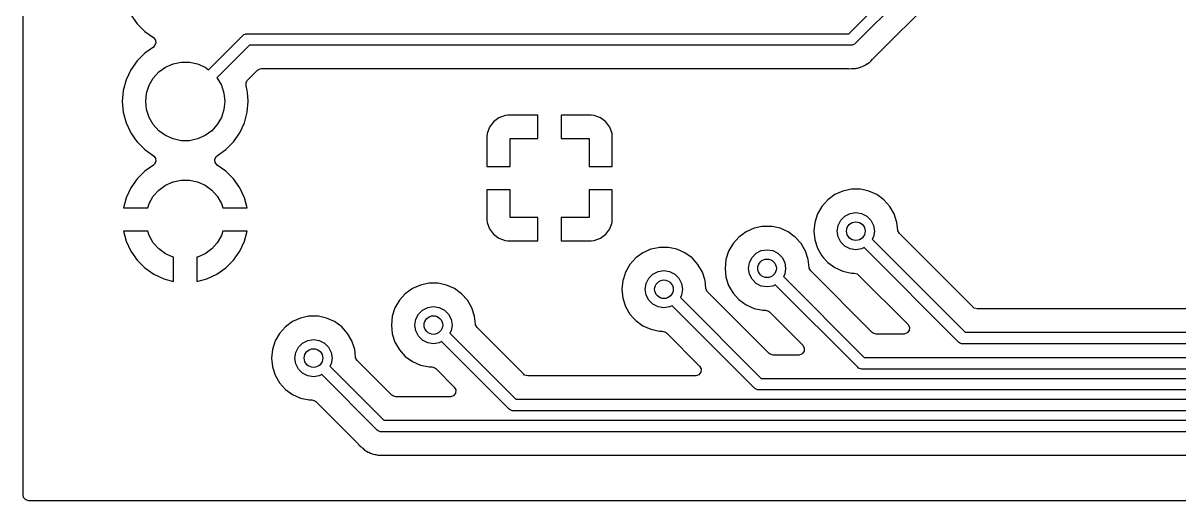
# Model space of a CAD drawing. Extents: x 3.21 to 9.09, y -3.7 to -1.61.
# Drawn here: x 3.209 to 4.188, y -2.76 to -2.356 of the extents above; entities that cross this region are included whole.
import ezdxf

# ---------------------------------------------------------------- set-up
doc = ezdxf.new("R2010")
doc.units = 0
doc.header["$MEASUREMENT"] = 0
doc.layers.add('BLACK', color=7, linetype='CONTINUOUS')

msp = doc.modelspace()

# ---------------------------------------------------------------- linework, layer by layer
at = {"layer": 'BLACK', "linetype": 'CONTINUOUS'}
for p, q in [((3.20868, -2.42205), (3.20868, -1.75315)), ((3.9082, -2.36476), (4.05413, -2.21883)), ((4.06253, -2.22435), (3.91372, -2.37316)), ((3.92863, -2.38611), (4.07416, -2.24058)), ((3.29984, -2.34873), (3.30518, -2.35635)), ((3.30518, -2.35635), (3.30518, -2.35635)), ((3.30518, -2.35635), (3.31176, -2.36293)), ((3.31176, -2.36293), (3.31176, -2.36293)), ((3.31176, -2.36293), (3.31906, -2.36805)), ((3.31906, -2.36805), (3.32078, -2.3702)), ((3.36586, -2.39529), (3.39495, -2.36621)), ((3.39495, -2.36621), (3.39569, -2.36559)), ((3.39569, -2.36559), (3.39695, -2.36507)), ((3.39569, -2.36559), (3.39569, -2.36559)), ((3.39695, -2.36507), (3.39747, -2.36486)), ((3.39747, -2.36486), (3.39843, -2.36476)), ((3.39747, -2.36486), (3.39747, -2.36486)), ((3.39843, -2.36476), (3.9082, -2.36476)), ((3.31906, -2.37605), (3.31176, -2.38116)), ((3.31982, -2.37539), (3.31906, -2.37605)), ((3.32106, -2.37293), (3.31982, -2.37539)), ((3.32078, -2.3702), (3.32106, -2.37293)), ((3.40046, -2.37461), (3.37293, -2.40214)), ((3.91024, -2.37461), (3.40046, -2.37461)), ((3.9112, -2.37451), (3.91024, -2.37461)), ((3.91172, -2.3743), (3.9112, -2.37451)), ((3.9112, -2.37451), (3.9112, -2.37451)), ((3.91297, -2.37378), (3.91172, -2.3743)), ((3.91372, -2.37316), (3.91297, -2.37378)), ((3.91297, -2.37378), (3.91297, -2.37378)), ((3.30518, -2.38774), (3.29984, -2.39536)), ((3.31176, -2.38116), (3.30518, -2.38774)), ((3.33572, -2.39022), (3.34257, -2.38877)), ((3.34257, -2.38877), (3.34956, -2.38877)), ((3.34956, -2.38877), (3.3564, -2.39022)), ((3.92545, -2.3893), (3.92601, -2.38874)), ((3.92601, -2.38874), (3.92659, -2.38824)), ((3.92659, -2.38824), (3.92723, -2.38778)), ((3.92723, -2.38778), (3.92832, -2.38645)), ((3.92832, -2.38645), (3.92863, -2.38611)), ((3.29984, -2.39536), (3.29591, -2.40379)), ((3.29984, -2.39536), (3.29984, -2.39536)), ((3.31899, -2.40238), (3.32367, -2.39718)), ((3.32367, -2.39718), (3.32933, -2.39307)), ((3.32933, -2.39307), (3.33572, -2.39022)), ((3.3564, -2.39022), (3.3628, -2.39307)), ((3.3628, -2.39307), (3.36586, -2.39529)), ((3.39883, -2.40411), (3.4072, -2.39574)), ((3.4072, -2.39574), (3.40961, -2.39442)), ((3.40961, -2.39442), (3.41065, -2.39431)), ((3.41065, -2.39431), (3.90698, -2.39431)), ((3.90698, -2.39431), (3.90759, -2.39438)), ((3.90759, -2.39438), (3.90759, -2.39437)), ((3.90759, -2.39437), (3.9079, -2.3944)), ((3.9079, -2.3944), (3.91055, -2.39431)), ((3.9079, -2.3944), (3.9079, -2.3944)), ((3.91055, -2.39431), (3.9107, -2.39431)), ((3.9107, -2.39431), (3.91179, -2.39431)), ((3.91179, -2.39431), (3.91194, -2.39429)), ((3.91179, -2.39431), (3.91179, -2.39431)), ((3.91194, -2.39429), (3.9124, -2.39426)), ((3.9124, -2.39426), (3.91412, -2.3942)), ((3.91412, -2.3942), (3.91488, -2.39398)), ((3.91488, -2.39398), (3.91563, -2.39383)), ((3.91563, -2.39383), (3.91641, -2.39373)), ((3.91641, -2.39373), (3.91801, -2.39309)), ((3.91801, -2.39309), (3.91844, -2.39295)), ((3.91844, -2.39295), (3.92009, -2.39247)), ((3.92009, -2.39247), (3.92077, -2.39206)), ((3.92077, -2.39206), (3.92146, -2.39173)), ((3.92146, -2.39173), (3.92219, -2.39144)), ((3.92219, -2.39144), (3.92359, -2.39043)), ((3.92219, -2.39144), (3.92219, -2.39144)), ((3.92219, -2.39144), (3.92219, -2.39144)), ((3.92359, -2.39043), (3.92397, -2.39017)), ((3.92397, -2.39017), (3.92545, -2.3893)), ((3.29591, -2.40379), (3.2935, -2.41278)), ((3.29591, -2.40379), (3.29591, -2.40379)), ((3.31333, -2.41509), (3.31549, -2.40844)), ((3.31549, -2.40844), (3.31899, -2.40238)), ((3.37293, -2.40214), (3.37314, -2.40238)), ((3.37314, -2.40238), (3.37663, -2.40844)), ((3.37663, -2.40844), (3.3788, -2.41509)), ((3.39756, -2.40882), (3.39763, -2.40607)), ((3.39763, -2.40607), (3.39883, -2.40411)), ((3.2935, -2.41278), (3.29269, -2.42205)), ((3.2935, -2.41278), (3.2935, -2.41278)), ((3.3126, -2.42205), (3.31333, -2.41509)), ((3.3788, -2.41509), (3.37953, -2.42205)), ((3.39862, -2.41278), (3.39756, -2.40882)), ((3.39878, -2.4145), (3.39862, -2.41278)), ((3.3994, -2.4217), (3.39878, -2.4145)), ((3.20868, -2.63937), (3.20868, -2.42205)), ((3.29269, -2.42205), (3.29269, -2.42205)), ((3.29269, -2.42205), (3.2935, -2.43132)), ((3.31333, -2.429), (3.3126, -2.42205)), ((3.37953, -2.42205), (3.3788, -2.429)), ((3.39862, -2.43132), (3.39944, -2.42205)), ((3.39944, -2.42205), (3.3994, -2.4217)), ((3.2935, -2.43132), (3.2935, -2.43132)), ((3.2935, -2.43132), (3.29591, -2.4403)), ((3.31549, -2.43566), (3.31333, -2.429)), ((3.31899, -2.44172), (3.31549, -2.43566)), ((3.37663, -2.43566), (3.37314, -2.44172)), ((3.3788, -2.429), (3.37663, -2.43566)), ((3.39622, -2.4403), (3.39862, -2.43132)), ((3.61173, -2.43609), (3.6072, -2.43948)), ((3.61703, -2.43411), (3.61173, -2.43609)), ((3.61173, -2.43609), (3.61173, -2.43609)), ((3.61938, -2.43386), (3.61703, -2.43411)), ((3.61703, -2.43411), (3.61703, -2.43411)), ((3.64488, -2.43386), (3.61938, -2.43386)), ((3.64488, -2.45354), (3.64488, -2.43386)), ((3.69007, -2.43386), (3.66457, -2.43386)), ((3.66457, -2.43386), (3.66457, -2.45354)), ((3.69242, -2.43411), (3.69007, -2.43386)), ((3.69772, -2.43609), (3.69242, -2.43411)), ((3.69242, -2.43411), (3.69242, -2.43411)), ((3.70225, -2.43948), (3.69772, -2.43609)), ((3.69772, -2.43609), (3.69772, -2.43609)), ((3.29591, -2.4403), (3.29591, -2.4403)), ((3.29591, -2.4403), (3.29591, -2.4403)), ((3.29591, -2.4403), (3.29954, -2.44809)), ((3.32367, -2.44692), (3.31899, -2.44172)), ((3.32933, -2.45103), (3.32367, -2.44692)), ((3.36846, -2.44692), (3.3628, -2.45103)), ((3.37314, -2.44172), (3.36846, -2.44692)), ((3.39228, -2.44873), (3.39622, -2.4403)), ((3.6038, -2.44401), (3.60183, -2.44932)), ((3.60381, -2.44401), (3.6038, -2.44401)), ((3.6072, -2.43948), (3.60381, -2.44401)), ((3.6072, -2.43948), (3.6072, -2.43948)), ((3.70564, -2.44401), (3.70225, -2.43948)), ((3.70225, -2.43948), (3.70225, -2.43948)), ((3.70762, -2.44932), (3.70564, -2.44401)), ((3.70564, -2.44401), (3.70564, -2.44401)), ((3.29954, -2.44809), (3.29984, -2.44873)), ((3.29984, -2.44873), (3.29984, -2.44873)), ((3.29984, -2.44873), (3.304, -2.45467)), ((3.304, -2.45467), (3.30518, -2.45635)), ((3.30518, -2.45635), (3.31176, -2.46293)), ((3.33572, -2.45387), (3.32933, -2.45103)), ((3.34257, -2.45533), (3.33572, -2.45387)), ((3.34956, -2.45533), (3.34257, -2.45533)), ((3.3564, -2.45387), (3.34956, -2.45533)), ((3.3628, -2.45103), (3.3564, -2.45387)), ((3.38037, -2.46293), (3.38695, -2.45635)), ((3.38695, -2.45635), (3.39228, -2.44873)), ((3.60183, -2.44932), (3.60157, -2.45166)), ((3.60157, -2.45166), (3.60157, -2.47717)), ((3.60183, -2.44932), (3.60183, -2.44932)), ((3.62126, -2.47717), (3.62126, -2.45354)), ((3.62126, -2.45354), (3.64488, -2.45354)), ((3.66457, -2.45354), (3.68819, -2.45354)), ((3.68819, -2.45354), (3.68819, -2.47717)), ((3.70787, -2.45166), (3.70762, -2.44932)), ((3.70762, -2.44932), (3.70762, -2.44932)), ((3.70787, -2.45166), (3.70787, -2.45166)), ((3.70787, -2.47008), (3.70787, -2.45166)), ((3.31176, -2.46293), (3.31803, -2.46732)), ((3.31803, -2.46732), (3.31908, -2.46806)), ((3.37324, -2.46793), (3.38037, -2.46293)), ((3.31908, -2.47606), (3.31177, -2.48118)), ((3.31908, -2.46806), (3.3208, -2.47021)), ((3.31984, -2.4754), (3.31908, -2.47606)), ((3.32108, -2.47295), (3.31984, -2.4754)), ((3.3208, -2.47021), (3.32108, -2.47295)), ((3.37105, -2.47117), (3.37229, -2.46872)), ((3.37133, -2.47391), (3.37105, -2.47117)), ((3.37305, -2.47606), (3.37133, -2.47391)), ((3.37229, -2.46872), (3.37305, -2.46806)), ((3.37305, -2.46806), (3.37324, -2.46793)), ((3.38036, -2.48118), (3.37305, -2.47606)), ((3.60157, -2.47717), (3.62126, -2.47717)), ((3.68819, -2.47717), (3.70787, -2.47717)), ((3.70787, -2.47717), (3.70787, -2.47008)), ((3.31177, -2.48118), (3.30519, -2.48775)), ((3.31177, -2.48118), (3.31177, -2.48118)), ((3.38693, -2.48775), (3.38036, -2.48118)), ((3.29986, -2.49537), (3.29593, -2.5038)), ((3.30519, -2.48775), (3.29986, -2.49537)), ((3.29986, -2.49537), (3.29986, -2.49537)), ((3.30519, -2.48775), (3.30519, -2.48775)), ((3.32367, -2.49718), (3.32933, -2.49307)), ((3.32933, -2.49307), (3.33572, -2.49022)), ((3.33572, -2.49022), (3.34257, -2.48877)), ((3.34257, -2.48877), (3.34956, -2.48877)), ((3.34956, -2.48877), (3.3564, -2.49022)), ((3.3564, -2.49022), (3.3628, -2.49307)), ((3.3628, -2.49307), (3.36846, -2.49718)), ((3.39227, -2.49537), (3.38693, -2.48775)), ((3.38693, -2.48775), (3.38693, -2.48775)), ((3.3962, -2.5038), (3.39227, -2.49537)), ((3.39227, -2.49537), (3.39227, -2.49537)), ((3.60157, -2.49685), (3.60157, -2.52236)), ((3.62126, -2.49685), (3.60157, -2.49685)), ((3.62126, -2.52047), (3.62126, -2.49685)), ((3.70787, -2.49685), (3.68819, -2.49685)), ((3.68819, -2.49685), (3.68819, -2.52047)), ((3.70787, -2.52236), (3.70787, -2.49685)), ((3.90917, -2.49671), (3.90316, -2.49799)), ((3.91045, -2.49644), (3.90917, -2.49671)), ((3.9179, -2.49644), (3.91045, -2.49644)), ((3.91945, -2.49677), (3.9179, -2.49644)), ((3.92519, -2.49799), (3.91945, -2.49677)), ((3.29593, -2.5038), (3.29368, -2.5122)), ((3.29593, -2.5038), (3.29593, -2.5038)), ((3.31549, -2.50844), (3.31899, -2.50238)), ((3.31899, -2.50238), (3.32367, -2.49718)), ((3.36846, -2.49718), (3.37314, -2.50238)), ((3.37314, -2.50238), (3.37663, -2.50844)), ((3.39845, -2.5122), (3.3962, -2.5038)), ((3.3962, -2.5038), (3.3962, -2.5038)), ((3.89032, -2.5054), (3.88533, -2.51094)), ((3.89635, -2.50102), (3.89032, -2.5054)), ((3.90316, -2.49799), (3.89635, -2.50102)), ((3.89635, -2.50102), (3.89635, -2.50102)), ((3.90316, -2.49799), (3.90316, -2.49799)), ((3.932, -2.50102), (3.92519, -2.49799)), ((3.92519, -2.49799), (3.92519, -2.49799)), ((3.93803, -2.5054), (3.932, -2.50102)), ((3.932, -2.50102), (3.932, -2.50102)), ((3.94301, -2.51094), (3.93803, -2.5054)), ((3.93803, -2.5054), (3.93803, -2.5054)), ((3.29368, -2.5122), (3.29368, -2.5122)), ((3.29368, -2.5122), (3.31427, -2.5122)), ((3.31427, -2.5122), (3.31549, -2.50844)), ((3.37663, -2.50844), (3.37786, -2.5122)), ((3.37786, -2.5122), (3.39845, -2.5122)), ((3.39845, -2.5122), (3.39845, -2.5122)), ((3.88533, -2.51094), (3.88161, -2.51739)), ((3.90931, -2.51691), (3.91417, -2.51614)), ((3.91417, -2.51614), (3.91904, -2.51691)), ((3.94674, -2.51739), (3.94301, -2.51094)), ((3.60157, -2.52236), (3.60183, -2.5247)), ((3.60183, -2.5247), (3.60183, -2.5247)), ((3.60183, -2.5247), (3.6038, -2.53)), ((3.64488, -2.52047), (3.62126, -2.52047)), ((3.64488, -2.54016), (3.64488, -2.52047)), ((3.68819, -2.52047), (3.66457, -2.52047)), ((3.66457, -2.52047), (3.66457, -2.54016)), ((3.70564, -2.53), (3.70762, -2.5247)), ((3.70762, -2.5247), (3.70787, -2.52236)), ((3.70762, -2.5247), (3.70762, -2.5247)), ((3.70787, -2.52236), (3.70787, -2.52236)), ((3.8793, -2.52448), (3.87853, -2.53189)), ((3.88161, -2.51739), (3.8793, -2.52448)), ((3.8793, -2.52448), (3.8793, -2.52448)), ((3.88161, -2.51739), (3.88161, -2.51739)), ((3.8992, -2.52702), (3.90143, -2.52263)), ((3.90143, -2.52263), (3.90492, -2.51915)), ((3.90492, -2.51915), (3.90931, -2.51691)), ((3.91904, -2.51691), (3.92343, -2.51915)), ((3.92343, -2.51915), (3.92691, -2.52263)), ((3.92691, -2.52263), (3.92915, -2.52702)), ((3.94904, -2.52448), (3.94674, -2.51739)), ((3.94974, -2.53109), (3.94904, -2.52448)), ((3.29368, -2.53189), (3.29593, -2.54029)), ((3.31427, -2.53189), (3.29368, -2.53189)), ((3.31549, -2.53566), (3.31427, -2.53189)), ((3.31899, -2.54172), (3.31549, -2.53566)), ((3.37663, -2.53566), (3.37314, -2.54172)), ((3.37786, -2.53189), (3.37663, -2.53566)), ((3.39845, -2.53189), (3.37786, -2.53189)), ((3.3962, -2.54029), (3.39845, -2.53189)), ((3.6038, -2.53), (3.60381, -2.53)), ((3.60381, -2.53), (3.6072, -2.53453)), ((3.6072, -2.53453), (3.6072, -2.53454)), ((3.6072, -2.53454), (3.61173, -2.53793)), ((3.69772, -2.53793), (3.70225, -2.53454)), ((3.70225, -2.53453), (3.70564, -2.53)), ((3.70225, -2.53454), (3.70225, -2.53453)), ((3.70564, -2.53), (3.70564, -2.53)), ((3.82115, -2.53251), (3.81512, -2.53689)), ((3.82796, -2.52948), (3.82115, -2.53251)), ((3.82115, -2.53251), (3.82115, -2.53251)), ((3.83466, -2.52806), (3.82796, -2.52948)), ((3.82796, -2.52948), (3.82796, -2.52948)), ((3.83525, -2.52793), (3.83466, -2.52806)), ((3.8427, -2.52793), (3.83525, -2.52793)), ((3.84329, -2.52806), (3.8427, -2.52793)), ((3.84999, -2.52948), (3.84329, -2.52806)), ((3.8568, -2.53251), (3.84999, -2.52948)), ((3.84999, -2.52948), (3.84999, -2.52948)), ((3.86176, -2.53612), (3.8568, -2.53251)), ((3.8568, -2.53251), (3.8568, -2.53251)), ((3.87853, -2.53189), (3.8793, -2.5393)), ((3.89843, -2.53189), (3.8992, -2.52702)), ((3.8992, -2.53676), (3.89843, -2.53189)), ((3.92915, -2.52702), (3.92992, -2.53189)), ((3.92992, -2.53189), (3.92915, -2.53676)), ((3.94982, -2.53162), (3.94974, -2.53109)), ((3.95114, -2.53403), (3.94982, -2.53162)), ((4.01349, -2.59639), (3.95114, -2.53403)), ((3.29593, -2.54029), (3.29593, -2.54029)), ((3.29593, -2.54029), (3.29986, -2.54872)), ((3.32367, -2.54692), (3.31899, -2.54172)), ((3.37314, -2.54172), (3.36846, -2.54692)), ((3.39227, -2.54872), (3.3962, -2.54029)), ((3.3962, -2.54029), (3.3962, -2.54029)), ((3.61173, -2.53793), (3.61173, -2.53793)), ((3.61173, -2.53793), (3.61703, -2.53991)), ((3.61703, -2.53991), (3.61703, -2.53991)), ((3.61703, -2.53991), (3.61938, -2.54016)), ((3.61938, -2.54016), (3.61938, -2.54016)), ((3.61938, -2.54016), (3.64488, -2.54016)), ((3.66457, -2.54016), (3.69007, -2.54016)), ((3.69007, -2.54016), (3.69242, -2.53991)), ((3.69007, -2.54016), (3.69007, -2.54016)), ((3.69242, -2.53991), (3.69772, -2.53793)), ((3.69242, -2.53991), (3.69242, -2.53991)), ((3.69772, -2.53793), (3.69772, -2.53793)), ((3.74785, -2.54565), (3.74657, -2.54592)), ((3.7553, -2.54565), (3.74785, -2.54565)), ((3.75685, -2.54598), (3.7553, -2.54565)), ((3.81014, -2.54243), (3.80641, -2.54889)), ((3.81512, -2.53689), (3.81014, -2.54243)), ((3.86283, -2.53689), (3.86176, -2.53612)), ((3.86782, -2.54243), (3.86283, -2.53689)), ((3.87154, -2.54889), (3.86782, -2.54243)), ((3.8793, -2.5393), (3.8793, -2.5393)), ((3.8793, -2.5393), (3.88161, -2.54639)), ((3.90143, -2.54115), (3.8992, -2.53676)), ((3.90492, -2.54463), (3.90143, -2.54115)), ((3.90931, -2.54687), (3.90492, -2.54463)), ((3.92113, -2.5458), (3.91904, -2.54687)), ((4.00124, -2.62592), (3.92113, -2.5458)), ((3.92915, -2.53676), (3.92809, -2.53884)), ((3.92809, -2.53884), (4.00676, -2.61752)), ((3.29986, -2.54872), (3.30519, -2.55634)), ((3.32933, -2.55103), (3.32367, -2.54692)), ((3.33572, -2.55387), (3.32933, -2.55103)), ((3.33622, -2.55398), (3.33572, -2.55387)), ((3.33622, -2.57443), (3.33622, -2.55398)), ((3.3564, -2.55387), (3.35591, -2.55398)), ((3.35591, -2.55398), (3.35591, -2.57443)), ((3.3628, -2.55103), (3.3564, -2.55387)), ((3.36846, -2.54692), (3.3628, -2.55103)), ((3.38693, -2.55634), (3.39227, -2.54872)), ((3.72772, -2.55461), (3.72273, -2.56015)), ((3.73375, -2.55023), (3.72772, -2.55461)), ((3.74056, -2.5472), (3.73375, -2.55023)), ((3.73375, -2.55023), (3.73375, -2.55023)), ((3.74657, -2.54592), (3.74056, -2.5472)), ((3.74056, -2.5472), (3.74056, -2.5472)), ((3.76259, -2.5472), (3.75685, -2.54598)), ((3.7694, -2.55023), (3.76259, -2.5472)), ((3.76259, -2.5472), (3.76259, -2.5472)), ((3.77543, -2.55461), (3.7694, -2.55023)), ((3.7694, -2.55023), (3.7694, -2.55023)), ((3.78041, -2.56015), (3.77543, -2.55461)), ((3.77543, -2.55461), (3.77543, -2.55461)), ((3.80641, -2.54889), (3.80411, -2.55597)), ((3.80641, -2.54889), (3.80641, -2.54889)), ((3.824, -2.55852), (3.82624, -2.55413)), ((3.82624, -2.55413), (3.82972, -2.55065)), ((3.82972, -2.55065), (3.83411, -2.54841)), ((3.83411, -2.54841), (3.83898, -2.54764)), ((3.83898, -2.54764), (3.84384, -2.54841)), ((3.84384, -2.54841), (3.84823, -2.55065)), ((3.84823, -2.55065), (3.85172, -2.55413)), ((3.85172, -2.55413), (3.85395, -2.55852)), ((3.87385, -2.55597), (3.87154, -2.54889)), ((3.88161, -2.54639), (3.88161, -2.54639)), ((3.88161, -2.54639), (3.88533, -2.55284)), ((3.88533, -2.55284), (3.88692, -2.55461)), ((3.88692, -2.55461), (3.89032, -2.55838)), ((3.91417, -2.54764), (3.90931, -2.54687)), ((3.91904, -2.54687), (3.91417, -2.54764)), ((3.30519, -2.55634), (3.31177, -2.56292)), ((3.31177, -2.56292), (3.31939, -2.56825)), ((3.37274, -2.56825), (3.38036, -2.56292)), ((3.38036, -2.56292), (3.38693, -2.55634)), ((3.72273, -2.56015), (3.71901, -2.5666)), ((3.74671, -2.56613), (3.75157, -2.56535)), ((3.75157, -2.56535), (3.75644, -2.56613)), ((3.78414, -2.5666), (3.78041, -2.56015)), ((3.80411, -2.55597), (3.80333, -2.56339)), ((3.80333, -2.56339), (3.80411, -2.5708)), ((3.80411, -2.55597), (3.80411, -2.55597)), ((3.82323, -2.56339), (3.824, -2.55852)), ((3.824, -2.56825), (3.82323, -2.56339)), ((3.85395, -2.55852), (3.85472, -2.56339)), ((3.85472, -2.56339), (3.85395, -2.56825)), ((3.87454, -2.56259), (3.87385, -2.55597)), ((3.87462, -2.56311), (3.87454, -2.56259)), ((3.87594, -2.56553), (3.87462, -2.56311)), ((3.89032, -2.55838), (3.89635, -2.56276)), ((3.89635, -2.56276), (3.89635, -2.56276)), ((3.89635, -2.56276), (3.90316, -2.56579)), ((3.31939, -2.56825), (3.32782, -2.57218)), ((3.32782, -2.57218), (3.32782, -2.57218)), ((3.32782, -2.57218), (3.33622, -2.57443)), ((3.35591, -2.57443), (3.36431, -2.57218)), ((3.36431, -2.57218), (3.37274, -2.56825)), ((3.36431, -2.57218), (3.36431, -2.57218)), ((3.71671, -2.57369), (3.71593, -2.5811)), ((3.7172, -2.57218), (3.71671, -2.57369)), ((3.71901, -2.5666), (3.7172, -2.57218)), ((3.71901, -2.5666), (3.71901, -2.5666)), ((3.7366, -2.57624), (3.73883, -2.57185)), ((3.73883, -2.57185), (3.74232, -2.56836)), ((3.74232, -2.56836), (3.74671, -2.56613)), ((3.75644, -2.56613), (3.76083, -2.56836)), ((3.76083, -2.56836), (3.76432, -2.57185)), ((3.76432, -2.57185), (3.76655, -2.57624)), ((3.78644, -2.57369), (3.78414, -2.5666)), ((3.78714, -2.5803), (3.78644, -2.57369)), ((3.80411, -2.5708), (3.80411, -2.5708)), ((3.80411, -2.5708), (3.80641, -2.57788)), ((3.82624, -2.57264), (3.824, -2.56825)), ((3.82972, -2.57613), (3.82624, -2.57264)), ((3.85395, -2.56825), (3.85289, -2.57034)), ((3.85289, -2.57034), (3.92133, -2.63878)), ((3.92806, -2.61764), (3.87594, -2.56553)), ((3.90316, -2.56579), (3.90316, -2.56579)), ((3.90316, -2.56579), (3.91045, -2.56734)), ((3.91045, -2.56734), (3.91278, -2.56734)), ((3.91278, -2.56734), (3.91542, -2.56812)), ((3.91542, -2.56812), (3.91623, -2.56877)), ((3.91623, -2.56877), (3.9582, -2.61074)), ((3.53245, -2.58493), (3.52746, -2.59046)), ((3.53848, -2.58055), (3.53245, -2.58493)), ((3.54528, -2.57751), (3.53848, -2.58055)), ((3.53848, -2.58055), (3.53848, -2.58055)), ((3.5513, -2.57624), (3.54528, -2.57751)), ((3.54528, -2.57751), (3.54528, -2.57751)), ((3.55257, -2.57596), (3.5513, -2.57624)), ((3.56003, -2.57596), (3.55257, -2.57596)), ((3.56157, -2.57629), (3.56003, -2.57596)), ((3.56732, -2.57751), (3.56157, -2.57629)), ((3.57412, -2.58055), (3.56732, -2.57751)), ((3.56732, -2.57751), (3.56732, -2.57751)), ((3.58015, -2.58493), (3.57412, -2.58055)), ((3.57412, -2.58055), (3.57412, -2.58055)), ((3.58514, -2.59046), (3.58015, -2.58493)), ((3.58015, -2.58493), (3.58015, -2.58493)), ((3.71593, -2.5811), (3.71671, -2.58851)), ((3.73583, -2.5811), (3.7366, -2.57624)), ((3.7366, -2.58597), (3.73583, -2.5811)), ((3.76655, -2.57624), (3.76732, -2.5811)), ((3.76732, -2.5811), (3.76655, -2.58597)), ((3.78722, -2.58083), (3.78714, -2.5803)), ((3.78854, -2.58324), (3.78722, -2.58083)), ((3.84066, -2.63536), (3.78854, -2.58324)), ((3.80641, -2.57788), (3.80641, -2.57789)), ((3.80641, -2.57789), (3.81014, -2.58434)), ((3.81014, -2.58434), (3.81252, -2.58699)), ((3.83411, -2.57836), (3.82972, -2.57613)), ((3.83898, -2.57913), (3.83411, -2.57836)), ((3.84384, -2.57836), (3.83898, -2.57913)), ((3.84593, -2.5773), (3.84384, -2.57836)), ((3.91581, -2.64718), (3.84593, -2.5773)), ((3.52746, -2.59046), (3.52373, -2.59692)), ((3.58887, -2.59692), (3.58514, -2.59046)), ((3.71671, -2.58851), (3.71671, -2.58851)), ((3.71671, -2.58851), (3.71901, -2.5956)), ((3.73883, -2.59036), (3.7366, -2.58597)), ((3.74232, -2.59384), (3.73883, -2.59036)), ((3.74671, -2.59608), (3.74232, -2.59384)), ((3.76655, -2.58597), (3.76549, -2.58806)), ((3.76549, -2.58806), (3.83393, -2.6565)), ((3.81252, -2.58699), (3.81512, -2.58988)), ((3.81512, -2.58988), (3.82115, -2.59426)), ((3.82115, -2.59426), (3.82115, -2.59426)), ((3.82115, -2.59426), (3.82796, -2.59729)), ((3.45058, -2.60401), (3.44371, -2.60547)), ((3.451, -2.60392), (3.45058, -2.60401)), ((3.45845, -2.60392), (3.451, -2.60392)), ((3.45887, -2.60401), (3.45845, -2.60392)), ((3.46574, -2.60547), (3.45887, -2.60401)), ((3.52143, -2.60401), (3.52065, -2.61142)), ((3.52146, -2.60392), (3.52143, -2.60401)), ((3.52373, -2.59692), (3.52146, -2.60392)), ((3.52373, -2.59692), (3.52373, -2.59692)), ((3.54132, -2.60655), (3.54356, -2.60216)), ((3.54356, -2.60216), (3.54704, -2.59868)), ((3.54704, -2.59868), (3.55143, -2.59644)), ((3.55143, -2.59644), (3.5563, -2.59567)), ((3.5563, -2.59567), (3.56117, -2.59644)), ((3.56117, -2.59644), (3.56556, -2.59868)), ((3.56556, -2.59868), (3.56904, -2.60216)), ((3.56904, -2.60216), (3.57128, -2.60655)), ((3.59117, -2.60401), (3.58887, -2.59692)), ((3.59186, -2.61062), (3.59117, -2.60401)), ((3.71901, -2.5956), (3.71901, -2.5956)), ((3.71901, -2.5956), (3.72273, -2.60206)), ((3.72273, -2.60206), (3.72581, -2.60547)), ((3.75157, -2.59685), (3.74671, -2.59608)), ((3.75644, -2.59608), (3.75157, -2.59685)), ((3.75853, -2.59502), (3.75644, -2.59608)), ((3.82841, -2.6649), (3.75853, -2.59502)), ((3.82796, -2.59729), (3.82796, -2.59729)), ((3.82796, -2.59729), (3.83525, -2.59884)), ((3.83525, -2.59884), (3.83758, -2.59884)), ((3.83758, -2.59884), (3.84022, -2.59961)), ((3.84022, -2.59961), (3.84103, -2.60027)), ((3.84103, -2.60027), (3.86922, -2.62846)), ((4.01431, -2.59704), (4.01349, -2.59639)), ((4.01695, -2.59781), (4.01431, -2.59704)), ((5.95471, -2.59781), (4.01695, -2.59781)), ((3.43087, -2.61288), (3.42588, -2.61842)), ((3.4369, -2.6085), (3.43087, -2.61288)), ((3.44371, -2.60547), (3.4369, -2.6085)), ((3.4369, -2.6085), (3.4369, -2.6085)), ((3.44371, -2.60547), (3.44371, -2.60547)), ((3.47255, -2.6085), (3.46574, -2.60547)), ((3.46574, -2.60547), (3.46574, -2.60547)), ((3.47858, -2.61288), (3.47255, -2.6085)), ((3.47255, -2.6085), (3.47255, -2.6085)), ((3.48356, -2.61842), (3.47858, -2.61288)), ((3.47858, -2.61288), (3.47858, -2.61288)), ((3.52065, -2.61142), (3.52143, -2.61883)), ((3.54055, -2.61142), (3.54132, -2.60655)), ((3.54132, -2.61628), (3.54055, -2.61142)), ((3.57128, -2.60655), (3.57205, -2.61142)), ((3.57205, -2.61142), (3.57128, -2.61628)), ((3.59195, -2.61114), (3.59186, -2.61062)), ((3.59327, -2.61356), (3.59195, -2.61114)), ((3.63279, -2.65308), (3.59327, -2.61356)), ((3.72581, -2.60547), (3.72772, -2.60759)), ((3.72772, -2.60759), (3.73375, -2.61197)), ((3.73375, -2.61197), (3.73375, -2.61197)), ((3.73375, -2.61197), (3.74056, -2.61501)), ((3.9582, -2.61074), (3.95952, -2.61316)), ((3.95952, -2.61316), (3.95932, -2.6159)), ((3.42588, -2.61842), (3.42216, -2.62487)), ((3.44986, -2.62439), (3.45472, -2.62362)), ((3.45472, -2.62362), (3.45959, -2.62439)), ((3.48729, -2.62487), (3.48356, -2.61842)), ((3.52143, -2.61883), (3.52143, -2.61883)), ((3.52143, -2.61883), (3.52373, -2.62592)), ((3.54356, -2.62067), (3.54132, -2.61628)), ((3.54704, -2.62416), (3.54356, -2.62067)), ((3.55143, -2.62639), (3.54704, -2.62416)), ((3.57128, -2.61628), (3.57021, -2.61837)), ((3.57021, -2.61837), (3.62605, -2.67421)), ((3.74056, -2.61501), (3.74056, -2.61501)), ((3.74056, -2.61501), (3.74785, -2.61656)), ((3.74785, -2.61656), (3.75018, -2.61656)), ((3.75018, -2.61656), (3.75282, -2.61733)), ((3.75282, -2.61733), (3.75363, -2.61799)), ((3.75363, -2.61799), (3.78182, -2.64617)), ((3.92887, -2.6183), (3.92806, -2.61764)), ((3.93151, -2.61907), (3.92887, -2.6183)), ((3.95475, -2.61907), (3.93151, -2.61907)), ((3.95509, -2.61906), (3.95475, -2.61907)), ((3.95767, -2.6181), (3.95509, -2.61906)), ((3.95932, -2.6159), (3.95767, -2.6181)), ((4.00676, -2.61752), (5.96489, -2.61752)), ((3.41986, -2.63196), (3.41908, -2.63937)), ((3.42216, -2.62487), (3.41986, -2.63196)), ((3.41986, -2.63196), (3.41986, -2.63196)), ((3.42216, -2.62487), (3.42216, -2.62487)), ((3.43975, -2.6345), (3.44198, -2.63011)), ((3.44198, -2.63011), (3.44547, -2.62663)), ((3.44547, -2.62663), (3.44986, -2.62439)), ((3.45959, -2.62439), (3.46398, -2.62663)), ((3.46398, -2.62663), (3.46746, -2.63011)), ((3.46746, -2.63011), (3.4697, -2.6345)), ((3.48959, -2.63196), (3.48729, -2.62487)), ((3.49029, -2.63857), (3.48959, -2.63196)), ((3.52373, -2.62592), (3.52373, -2.62592)), ((3.52373, -2.62592), (3.52746, -2.63237)), ((3.52746, -2.63237), (3.53074, -2.63602)), ((3.5563, -2.62717), (3.55143, -2.62639)), ((3.56117, -2.62639), (3.5563, -2.62717)), ((3.56325, -2.62533), (3.56117, -2.62639)), ((3.62054, -2.68261), (3.56325, -2.62533)), ((3.87034, -2.63362), (3.8687, -2.63582)), ((3.86922, -2.62846), (3.87054, -2.63087)), ((3.87054, -2.63087), (3.87034, -2.63362)), ((4.00199, -2.62653), (4.00124, -2.62592)), ((4.00303, -2.62696), (4.00199, -2.62653)), ((4.00199, -2.62653), (4.00199, -2.62653)), ((4.00376, -2.62727), (4.00303, -2.62696)), ((4.00472, -2.62736), (4.00376, -2.62727)), ((4.00376, -2.62727), (4.00376, -2.62727)), ((4.00591, -2.62736), (4.00472, -2.62736)), ((5.96693, -2.62736), (4.00591, -2.62736)), ((3.20868, -2.75533), (3.20868, -2.63937)), ((3.41908, -2.63937), (3.41986, -2.64678)), ((3.43898, -2.63937), (3.43975, -2.6345)), ((3.43975, -2.64424), (3.43898, -2.63937)), ((3.4697, -2.6345), (3.47047, -2.63937)), ((3.47047, -2.63937), (3.4697, -2.64424)), ((3.49037, -2.6391), (3.49029, -2.63857)), ((3.49169, -2.64151), (3.49037, -2.6391)), ((3.52098, -2.67079), (3.49169, -2.64151)), ((3.53074, -2.63602), (3.53245, -2.63791)), ((3.53245, -2.63791), (3.53848, -2.64229)), ((3.53848, -2.64229), (3.53848, -2.64229)), ((3.53848, -2.64229), (3.54528, -2.64532)), ((3.84147, -2.63602), (3.84066, -2.63536)), ((3.84411, -2.63679), (3.84147, -2.63602)), ((3.86577, -2.63679), (3.84411, -2.63679)), ((3.86612, -2.63678), (3.86577, -2.63679)), ((3.8687, -2.63582), (3.86612, -2.63678)), ((3.92133, -2.63878), (3.92165, -2.63878)), ((3.92165, -2.63878), (6.80308, -2.63878)), ((3.41986, -2.64678), (3.41986, -2.64678)), ((3.41986, -2.64678), (3.42216, -2.65387)), ((3.44198, -2.64863), (3.43975, -2.64424)), ((3.44547, -2.65211), (3.44198, -2.64863)), ((3.44986, -2.65435), (3.44547, -2.65211)), ((3.46168, -2.65328), (3.45959, -2.65435)), ((3.50872, -2.70033), (3.46168, -2.65328)), ((3.4697, -2.64424), (3.46864, -2.64632)), ((3.46864, -2.64632), (3.51424, -2.69193)), ((3.54528, -2.64532), (3.54528, -2.64532)), ((3.54528, -2.64532), (3.55257, -2.64687)), ((3.55257, -2.64687), (3.5549, -2.64687)), ((3.5549, -2.64687), (3.55754, -2.64765)), ((3.55754, -2.64765), (3.55836, -2.6483)), ((3.55836, -2.6483), (3.57395, -2.66389)), ((3.6336, -2.65373), (3.63279, -2.65308)), ((3.78129, -2.65353), (3.77872, -2.6545)), ((3.78294, -2.65133), (3.78129, -2.65353)), ((3.78182, -2.64617), (3.78314, -2.64859)), ((3.78314, -2.64859), (3.78294, -2.65133)), ((3.91656, -2.64779), (3.91581, -2.64718)), ((3.91833, -2.64853), (3.91656, -2.64779)), ((3.91656, -2.64779), (3.91656, -2.64779)), ((3.91929, -2.64862), (3.91833, -2.64853)), ((3.92165, -2.64862), (3.91929, -2.64862)), ((6.80512, -2.64862), (3.92165, -2.64862)), ((3.42216, -2.65387), (3.42216, -2.65387)), ((3.42216, -2.65387), (3.42588, -2.66032)), ((3.42588, -2.66032), (3.43087, -2.66586)), ((3.45472, -2.65512), (3.44986, -2.65435)), ((3.45959, -2.65435), (3.45472, -2.65512)), ((3.63624, -2.65451), (3.6336, -2.65373)), ((3.77837, -2.65451), (3.63624, -2.65451)), ((3.77872, -2.6545), (3.77837, -2.65451)), ((3.83393, -2.6565), (3.84331, -2.6565)), ((3.84331, -2.6565), (6.88536, -2.6565)), ((3.43087, -2.66586), (3.4369, -2.67024)), ((3.4369, -2.67024), (3.4369, -2.67024)), ((3.4369, -2.67024), (3.44371, -2.67327)), ((3.52179, -2.67145), (3.52098, -2.67079)), ((3.52443, -2.67222), (3.52179, -2.67145)), ((3.57049, -2.67222), (3.52443, -2.67222)), ((3.57084, -2.67221), (3.57049, -2.67222)), ((3.57342, -2.67125), (3.57084, -2.67221)), ((3.57507, -2.66905), (3.57342, -2.67125)), ((3.57395, -2.66389), (3.57526, -2.6663)), ((3.57526, -2.6663), (3.57507, -2.66905)), ((3.82916, -2.66551), (3.82841, -2.6649)), ((3.83093, -2.66624), (3.82916, -2.66551)), ((3.82916, -2.66551), (3.82916, -2.66551)), ((3.83189, -2.66634), (3.83093, -2.66624)), ((3.84331, -2.66634), (3.83189, -2.66634)), ((6.8874, -2.66634), (3.84331, -2.66634)), ((3.44371, -2.67327), (3.44371, -2.67327)), ((3.44371, -2.67327), (3.451, -2.67482)), ((3.451, -2.67482), (3.45333, -2.67482)), ((3.45333, -2.67482), (3.45597, -2.6756)), ((3.45597, -2.6756), (3.45678, -2.67625)), ((3.45678, -2.67625), (3.49249, -2.71196)), ((3.62128, -2.68323), (3.62054, -2.68261)), ((3.62605, -2.67421), (3.63346, -2.67421)), ((3.63346, -2.67421), (6.96765, -2.67421)), ((3.51424, -2.69193), (3.53307, -2.69193)), ((3.53307, -2.69193), (7.04993, -2.69193)), ((3.62232, -2.68366), (3.62128, -2.68323)), ((3.62128, -2.68323), (3.62128, -2.68323)), ((3.62306, -2.68396), (3.62232, -2.68366)), ((3.62402, -2.68406), (3.62306, -2.68396)), ((3.62306, -2.68396), (3.62306, -2.68396)), ((3.63346, -2.68406), (3.62402, -2.68406)), ((6.96969, -2.68406), (3.63346, -2.68406)), ((3.50947, -2.70094), (3.50872, -2.70033)), ((3.51124, -2.70168), (3.50947, -2.70094)), ((3.5122, -2.70177), (3.51124, -2.70168)), ((3.51124, -2.70168), (3.51124, -2.70168)), ((3.53307, -2.70177), (3.5122, -2.70177)), ((7.05197, -2.70177), (3.53307, -2.70177)), ((3.49249, -2.71196), (3.49287, -2.71244)), ((3.49287, -2.71244), (3.49288, -2.71244)), ((3.49288, -2.71244), (3.49308, -2.71267)), ((3.49308, -2.71267), (3.49501, -2.71448)), ((3.49501, -2.71448), (3.49512, -2.71459)), ((3.49512, -2.71459), (3.49589, -2.71536)), ((3.49589, -2.71536), (3.49601, -2.71546)), ((3.49601, -2.71546), (3.49636, -2.71575)), ((3.49636, -2.71575), (3.49761, -2.71693)), ((3.49761, -2.71693), (3.49761, -2.71693)), ((3.49761, -2.71693), (3.49761, -2.71693)), ((3.49761, -2.71693), (3.49831, -2.71731)), ((3.49831, -2.71731), (3.49895, -2.71773)), ((3.49895, -2.71773), (3.49957, -2.71822)), ((3.49957, -2.71822), (3.50115, -2.7189)), ((3.50115, -2.7189), (3.50156, -2.7191)), ((3.50156, -2.7191), (3.50307, -2.71993)), ((3.50307, -2.71993), (3.50307, -2.71993)), ((3.50307, -2.71993), (3.50307, -2.71993)), ((3.50307, -2.71993), (3.50383, -2.72013)), ((3.50383, -2.72013), (3.50456, -2.72037)), ((3.50456, -2.72037), (3.50528, -2.72069)), ((3.50528, -2.72069), (3.50528, -2.72069)), ((3.50528, -2.72069), (3.50528, -2.72069)), ((3.50528, -2.72069), (3.50698, -2.72096)), ((3.50698, -2.72096), (3.50743, -2.72105)), ((3.50743, -2.72105), (3.50909, -2.72148)), ((3.50909, -2.72148), (3.50988, -2.72148)), ((3.50988, -2.72148), (3.51065, -2.72154)), ((3.51065, -2.72154), (3.51143, -2.72166)), ((3.51143, -2.72166), (3.51314, -2.7215)), ((3.51314, -2.7215), (3.5136, -2.72148)), ((3.5136, -2.72148), (3.52996, -2.72148)), ((3.52996, -2.72148), (7.04871, -2.72148)), ((3.20912, -2.75736), (3.20868, -2.75533)), ((3.21092, -2.75944), (3.20912, -2.75736)), ((3.21356, -2.76022), (3.21092, -2.75944)), ((9.08762, -2.76022), (3.21356, -2.76022))]:
    msp.add_line(p, q, dxfattribs=at)
at = {"layer": 'BLACK'}
for centre in [(3.91417, -2.53189), (3.83898, -2.56339), (3.75157, -2.5811), (3.5563, -2.61142), (3.45472, -2.63937)]:
    msp.add_circle(centre, 0.00787, dxfattribs=at)

doc.saveas('drawing.dxf')
